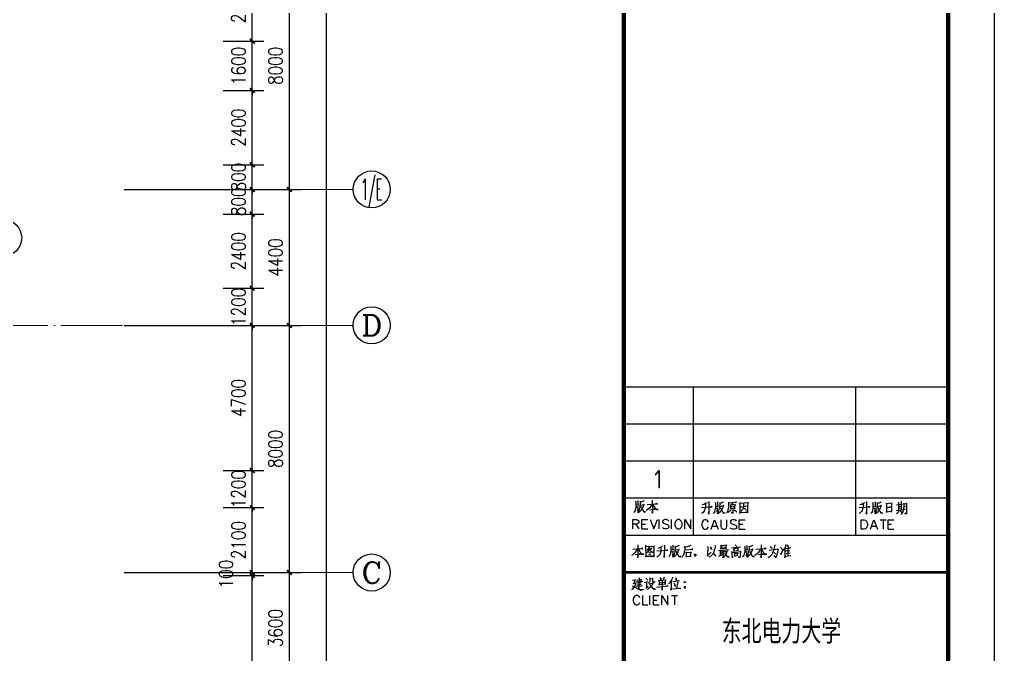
# Model space of a CAD drawing. Extents: x 1417642 to 3570900, y 124798 to 1191112.
# Drawn here: x 1586778 to 1618342, y 401742 to 422296 of the extents above; entities that cross this region are included whole.
import ezdxf
from ezdxf.enums import TextEntityAlignment as Align

# ---------------------------------------------------------------- set-up
doc = ezdxf.new("R2010")
doc.units = 0
doc.header["$LTSCALE"] = 1000
doc.header["$MEASUREMENT"] = 0
doc.linetypes.add('DOTE', pattern=[2.42, 2, -0.2, 0.02, -0.2])
doc.layers.get('0').update_dxf_attribs({"linetype": 'CONTINUOUS'})
doc.layers.get('Defpoints').update_dxf_attribs({"linetype": 'CONTINUOUS'})
for name, color, linetype in [('AXIS', 3, 'CONTINUOUS'), ('AXIS_TEXT', 7, 'CONTINUOUS'), ('DOTE', 1, 'DOTE'), ('PUB_DIM', 3, 'CONTINUOUS'), ('PUB_TITLE', 4, 'CONTINUOUS'), ('TEXT', 7, 'CONTINUOUS'), ('图戳', 211, 'CONTINUOUS')]:
    doc.layers.add(name, color=color, linetype=linetype)
doc.styles.add('_TCH_AXIS', font='COMPLEX', dxfattribs={"bigfont": 'GBCBIG'})
doc.styles.add('DIM_FONT', font='SIMPLEX.shx', dxfattribs={"width": 0.8})
doc.styles.add('HZSJ', font='')
doc.styles.get("Standard").update_dxf_attribs({"font": 'GBENOR', "bigfont": 'GBCBIG'})
doc.styles.get('HZSJ').set_extended_font_data('FangSong_GB2312')
doc.dimstyles.new('DIMN150', dxfattribs={"dimscale": 1.5, "dimtxt": 300, "dimasz": 100, "dimexe": 250, "dimexo": 300, "dimgap": 150, "dimtad": 1, "dimdec": 0, "dimzin": 0, "dimdsep": 46, "dimtxsty": 'DIM_FONT', "dimblk": 'ARCHTICK', "dimcen": 0.09, "dimdle": 1.5, "dimclrt": 7, "dimazin": 2, "dimtfac": 1, "dimtdec": 0, "dimtix": 1, "dimtmove": 2, "dimatfit": 3, "dimldrblk": 'ARCHTICK', "dimfxl": 1, "dimtolj": 1, "dimtzin": 0, "dimarcsym": 0})

# ---------------------------------------------------------------- blocks, each defined once
blk = doc.blocks.new('_ArchTick')
at = {"color": 0, "linetype": 'ByBlock', "const_width": 0.4}
blk.add_lwpolyline([(-0.5, -0.5), (0.5, 0.5)], dxfattribs=at)
blk = doc.blocks.new('*D1775')
at = {"layer": 'Defpoints', "color": 0}
for p in [(1592924, 404295), (1594315, 404295), (1592924, 392895)]:
    blk.add_point(p, dxfattribs=at)
at = {"layer": 'PUB_DIM', "color": 0, "lineweight": -2}
for p, q in [((1593374, 404295), (1594690, 404295)), ((1594315, 392893), (1594315, 404298)), ((1593374, 392895), (1594690, 392895))]:
    blk.add_line(p, q, dxfattribs=at)
at = {"layer": 'PUB_DIM', "color": 0, "lineweight": -2, "xscale": 150, "yscale": 150, "zscale": 150}
for p, rotation in [((1594315, 404295), 90), ((1594315, 392895), 270)]:
    blk.add_blockref('_ArchTick', p, dxfattribs=dict(at, rotation=rotation))
at = {"layer": 'PUB_DIM', "color": 7, "insert": (1593865, 398595), "char_height": 450, "attachment_point": 5, "rotation": 90, "style": 'DIM_FONT'}
blk.add_mtext('\\A1;11400', dxfattribs=at)
blk = doc.blocks.new('*D1776')
at = {"layer": 'Defpoints', "color": 0}
for p in [(1592924, 404395), (1594315, 404395), (1592924, 404295)]:
    blk.add_point(p, dxfattribs=at)
at = {"layer": 'PUB_DIM', "color": 0, "lineweight": -2}
for p, q in [((1593374, 404395), (1594690, 404395)), ((1594315, 404395), (1594315, 404545)), ((1594315, 404295), (1594315, 404395)), ((1593374, 404295), (1594690, 404295)), ((1594315, 404295), (1594315, 404145))]:
    blk.add_line(p, q, dxfattribs=at)
at = {"layer": 'PUB_DIM', "color": 0, "lineweight": -2, "xscale": 150, "yscale": 150, "zscale": 150}
for p, rotation in [((1594315, 404395), 270), ((1594315, 404295), 90)]:
    blk.add_blockref('_ArchTick', p, dxfattribs=dict(at, rotation=rotation))
at = {"layer": 'PUB_DIM', "color": 7, "insert": (1593464, 404345), "char_height": 450, "attachment_point": 5, "rotation": 90, "style": 'DIM_FONT'}
blk.add_mtext('\\A1;100', dxfattribs=at)
blk = doc.blocks.new('*D1777')
at = {"layer": 'Defpoints', "color": 0}
for p in [(1592924, 406495), (1594315, 406495), (1592924, 404395)]:
    blk.add_point(p, dxfattribs=at)
at = {"layer": 'PUB_DIM', "color": 0, "lineweight": -2}
for p, q in [((1593374, 406495), (1594690, 406495)), ((1594315, 404393), (1594315, 406498)), ((1593374, 404395), (1594690, 404395))]:
    blk.add_line(p, q, dxfattribs=at)
at = {"layer": 'PUB_DIM', "color": 0, "lineweight": -2, "xscale": 150, "yscale": 150, "zscale": 150}
for p, rotation in [((1594315, 406495), 90), ((1594315, 404395), 270)]:
    blk.add_blockref('_ArchTick', p, dxfattribs=dict(at, rotation=rotation))
at = {"layer": 'PUB_DIM', "color": 7, "insert": (1593865, 405445), "char_height": 450, "attachment_point": 5, "rotation": 90, "style": 'DIM_FONT'}
blk.add_mtext('\\A1;2100', dxfattribs=at)
blk = doc.blocks.new('*D1778')
at = {"layer": 'Defpoints', "color": 0}
for p in [(1592924, 407695), (1594315, 407695), (1592924, 406495)]:
    blk.add_point(p, dxfattribs=at)
at = {"layer": 'PUB_DIM', "color": 0, "lineweight": -2}
for p, q in [((1594315, 407695), (1594315, 407845)), ((1593374, 407695), (1594690, 407695)), ((1594315, 406495), (1594315, 407695)), ((1593374, 406495), (1594690, 406495)), ((1594315, 406495), (1594315, 406345))]:
    blk.add_line(p, q, dxfattribs=at)
at = {"layer": 'PUB_DIM', "color": 0, "lineweight": -2, "xscale": 150, "yscale": 150, "zscale": 150}
for p, rotation in [((1594315, 407695), 270), ((1594315, 406495), 90)]:
    blk.add_blockref('_ArchTick', p, dxfattribs=dict(at, rotation=rotation))
at = {"layer": 'PUB_DIM', "color": 7, "insert": (1593865, 407095), "char_height": 450, "attachment_point": 5, "rotation": 90, "style": 'DIM_FONT'}
blk.add_mtext('\\A1;1200', dxfattribs=at)
blk = doc.blocks.new('*D1779')
at = {"layer": 'Defpoints', "color": 0}
for p in [(1592924, 412395), (1594315, 412395), (1592924, 407695)]:
    blk.add_point(p, dxfattribs=at)
at = {"layer": 'PUB_DIM', "color": 0, "lineweight": -2}
for p, q in [((1593374, 412395), (1594690, 412395)), ((1594315, 407693), (1594315, 412398)), ((1593374, 407695), (1594690, 407695))]:
    blk.add_line(p, q, dxfattribs=at)
at = {"layer": 'PUB_DIM', "color": 0, "lineweight": -2, "xscale": 150, "yscale": 150, "zscale": 150}
for p, rotation in [((1594315, 412395), 90), ((1594315, 407695), 270)]:
    blk.add_blockref('_ArchTick', p, dxfattribs=dict(at, rotation=rotation))
at = {"layer": 'PUB_DIM', "color": 7, "insert": (1593865, 410045), "char_height": 450, "attachment_point": 5, "rotation": 90, "style": 'DIM_FONT'}
blk.add_mtext('\\A1;4700', dxfattribs=at)
blk = doc.blocks.new('*D1780')
at = {"layer": 'Defpoints', "color": 0}
for p in [(1592924, 413595), (1594315, 413595), (1592924, 412395)]:
    blk.add_point(p, dxfattribs=at)
at = {"layer": 'PUB_DIM', "color": 0, "lineweight": -2}
for p, q in [((1593374, 413595), (1594690, 413595)), ((1594315, 413595), (1594315, 413745)), ((1594315, 412395), (1594315, 413595)), ((1593374, 412395), (1594690, 412395)), ((1594315, 412395), (1594315, 412245))]:
    blk.add_line(p, q, dxfattribs=at)
at = {"layer": 'PUB_DIM', "color": 0, "lineweight": -2, "xscale": 150, "yscale": 150, "zscale": 150}
for p, rotation in [((1594315, 413595), 270), ((1594315, 412395), 90)]:
    blk.add_blockref('_ArchTick', p, dxfattribs=dict(at, rotation=rotation))
at = {"layer": 'PUB_DIM', "color": 7, "insert": (1593865, 412995), "char_height": 450, "attachment_point": 5, "rotation": 90, "style": 'DIM_FONT'}
blk.add_mtext('\\A1;1200', dxfattribs=at)
blk = doc.blocks.new('*D1781')
at = {"layer": 'Defpoints', "color": 0}
for p in [(1592924, 415995), (1594315, 415995), (1592924, 413595)]:
    blk.add_point(p, dxfattribs=at)
at = {"layer": 'PUB_DIM', "color": 0, "lineweight": -2}
for p, q in [((1593374, 415995), (1594690, 415995)), ((1594315, 413593), (1594315, 415998)), ((1593374, 413595), (1594690, 413595))]:
    blk.add_line(p, q, dxfattribs=at)
at = {"layer": 'PUB_DIM', "color": 0, "lineweight": -2, "xscale": 150, "yscale": 150, "zscale": 150}
for p, rotation in [((1594315, 415995), 90), ((1594315, 413595), 270)]:
    blk.add_blockref('_ArchTick', p, dxfattribs=dict(at, rotation=rotation))
at = {"layer": 'PUB_DIM', "color": 7, "insert": (1593865, 414795), "char_height": 450, "attachment_point": 5, "rotation": 90, "style": 'DIM_FONT'}
blk.add_mtext('\\A1;2400', dxfattribs=at)
blk = doc.blocks.new('*D1782')
at = {"layer": 'Defpoints', "color": 0}
for p in [(1592924, 416795), (1594315, 416795), (1592924, 415995)]:
    blk.add_point(p, dxfattribs=at)
at = {"layer": 'PUB_DIM', "color": 0, "lineweight": -2}
for p, q in [((1593374, 416795), (1594690, 416795)), ((1594315, 416795), (1594315, 416945)), ((1594315, 415995), (1594315, 416795)), ((1593374, 415995), (1594690, 415995)), ((1594315, 415995), (1594315, 415845))]:
    blk.add_line(p, q, dxfattribs=at)
at = {"layer": 'PUB_DIM', "color": 0, "lineweight": -2, "xscale": 150, "yscale": 150, "zscale": 150}
for p, rotation in [((1594315, 416795), 270), ((1594315, 415995), 90)]:
    blk.add_blockref('_ArchTick', p, dxfattribs=dict(at, rotation=rotation))
at = {"layer": 'PUB_DIM', "color": 7, "insert": (1593865, 416395), "char_height": 450, "attachment_point": 5, "rotation": 90, "style": 'DIM_FONT'}
blk.add_mtext('\\A1;800', dxfattribs=at)
blk = doc.blocks.new('*D1783')
at = {"layer": 'Defpoints', "color": 0}
for p in [(1592924, 417595), (1594315, 417595), (1592924, 416795)]:
    blk.add_point(p, dxfattribs=at)
at = {"layer": 'PUB_DIM', "color": 0, "lineweight": -2}
for p, q in [((1594315, 417595), (1594315, 417745)), ((1593374, 417595), (1594690, 417595)), ((1594315, 416795), (1594315, 417595)), ((1593374, 416795), (1594690, 416795)), ((1594315, 416795), (1594315, 416645))]:
    blk.add_line(p, q, dxfattribs=at)
at = {"layer": 'PUB_DIM', "color": 0, "lineweight": -2, "xscale": 150, "yscale": 150, "zscale": 150}
for p, rotation in [((1594315, 417595), 270), ((1594315, 416795), 90)]:
    blk.add_blockref('_ArchTick', p, dxfattribs=dict(at, rotation=rotation))
at = {"layer": 'PUB_DIM', "color": 7, "insert": (1593865, 417195), "char_height": 450, "attachment_point": 5, "rotation": 90, "style": 'DIM_FONT'}
blk.add_mtext('\\A1;800', dxfattribs=at)
blk = doc.blocks.new('*D1784')
at = {"layer": 'Defpoints', "color": 0}
for p in [(1592924, 419995), (1594315, 419995), (1592924, 417595)]:
    blk.add_point(p, dxfattribs=at)
at = {"layer": 'PUB_DIM', "color": 0, "lineweight": -2}
for p, q in [((1593374, 419995), (1594690, 419995)), ((1594315, 417593), (1594315, 419998)), ((1593374, 417595), (1594690, 417595))]:
    blk.add_line(p, q, dxfattribs=at)
at = {"layer": 'PUB_DIM', "color": 0, "lineweight": -2, "xscale": 150, "yscale": 150, "zscale": 150}
for p, rotation in [((1594315, 419995), 90), ((1594315, 417595), 270)]:
    blk.add_blockref('_ArchTick', p, dxfattribs=dict(at, rotation=rotation))
at = {"layer": 'PUB_DIM', "color": 7, "insert": (1593865, 418795), "char_height": 450, "attachment_point": 5, "rotation": 90, "style": 'DIM_FONT'}
blk.add_mtext('\\A1;2400', dxfattribs=at)
blk = doc.blocks.new('*D1785')
at = {"layer": 'Defpoints', "color": 0}
for p in [(1592924, 421595), (1594315, 421595), (1592924, 419995)]:
    blk.add_point(p, dxfattribs=at)
at = {"layer": 'PUB_DIM', "color": 0, "lineweight": -2}
for p, q in [((1594315, 421595), (1594315, 421745)), ((1593374, 421595), (1594690, 421595)), ((1594315, 419995), (1594315, 421595)), ((1593374, 419995), (1594690, 419995)), ((1594315, 419995), (1594315, 419845))]:
    blk.add_line(p, q, dxfattribs=at)
at = {"layer": 'PUB_DIM', "color": 0, "lineweight": -2, "xscale": 150, "yscale": 150, "zscale": 150}
for p, rotation in [((1594315, 421595), 270), ((1594315, 419995), 90)]:
    blk.add_blockref('_ArchTick', p, dxfattribs=dict(at, rotation=rotation))
at = {"layer": 'PUB_DIM', "color": 7, "insert": (1593865, 420795), "char_height": 450, "attachment_point": 5, "rotation": 90, "style": 'DIM_FONT'}
blk.add_mtext('\\A1;1600', dxfattribs=at)
blk = doc.blocks.new('*D1786')
at = {"layer": 'Defpoints', "color": 0}
for p in [(1592924, 423995), (1594315, 423995), (1592924, 421595)]:
    blk.add_point(p, dxfattribs=at)
at = {"layer": 'PUB_DIM', "color": 0, "lineweight": -2}
for p, q in [((1593374, 423995), (1594690, 423995)), ((1594315, 421593), (1594315, 423998)), ((1593374, 421595), (1594690, 421595))]:
    blk.add_line(p, q, dxfattribs=at)
at = {"layer": 'PUB_DIM', "color": 0, "lineweight": -2, "xscale": 150, "yscale": 150, "zscale": 150}
for p, rotation in [((1594315, 423995), 90), ((1594315, 421595), 270)]:
    blk.add_blockref('_ArchTick', p, dxfattribs=dict(at, rotation=rotation))
at = {"layer": 'PUB_DIM', "color": 7, "insert": (1593865, 422795), "char_height": 450, "attachment_point": 5, "rotation": 90, "style": 'DIM_FONT'}
blk.add_mtext('\\A1;2400', dxfattribs=at)
blk = doc.blocks.new('*D1814')
at = {"layer": 'Defpoints', "color": 0}
for p in [(1594007, 491395), (1596715, 491395), (1594007, 392795)]:
    blk.add_point(p, dxfattribs=at)
at = {"layer": 'PUB_DIM', "color": 0, "lineweight": -2}
for p, q in [((1594457, 491395), (1597090, 491395)), ((1596715, 392793), (1596715, 491398)), ((1594457, 392795), (1597090, 392795))]:
    blk.add_line(p, q, dxfattribs=at)
at = {"layer": 'PUB_DIM', "color": 0, "lineweight": -2, "xscale": 150, "yscale": 150, "zscale": 150}
for p, rotation in [((1596715, 491395), 90), ((1596715, 392795), 270)]:
    blk.add_blockref('_ArchTick', p, dxfattribs=dict(at, rotation=rotation))
at = {"layer": 'PUB_DIM', "color": 7, "insert": (1596265, 442095), "char_height": 450, "attachment_point": 5, "rotation": 90, "style": 'DIM_FONT'}
blk.add_mtext('\\A1;98600', dxfattribs=at)
blk = doc.blocks.new('*D1824')
at = {"layer": 'AXIS', "color": 0, "lineweight": -2}
for p, q in [((1590165, 424795), (1595889, 424795)), ((1595514, 416793), (1595514, 424798)), ((1590165, 416795), (1595889, 416795))]:
    blk.add_line(p, q, dxfattribs=at)
at = {"layer": 'Defpoints', "color": 0}
for p in [(1589715, 424795), (1595514, 424795), (1589715, 416795)]:
    blk.add_point(p, dxfattribs=at)
at = {"layer": 'AXIS', "color": 0, "lineweight": -2, "xscale": 150, "yscale": 150, "zscale": 150}
for p, rotation in [((1595514, 424795), 90), ((1595514, 416795), 270)]:
    blk.add_blockref('_ArchTick', p, dxfattribs=dict(at, rotation=rotation))
at = {"layer": 'AXIS', "color": 7, "insert": (1595064, 420795), "char_height": 450, "attachment_point": 5, "rotation": 90, "style": 'DIM_FONT'}
blk.add_mtext('\\A1;8000', dxfattribs=at)
blk = doc.blocks.new('*D1825')
at = {"layer": 'AXIS', "color": 0, "lineweight": -2}
for p, q in [((1590165, 416795), (1595889, 416795)), ((1595514, 412393), (1595514, 416798)), ((1590165, 412395), (1595889, 412395))]:
    blk.add_line(p, q, dxfattribs=at)
at = {"layer": 'Defpoints', "color": 0}
for p in [(1589715, 416795), (1595514, 416795), (1589715, 412395)]:
    blk.add_point(p, dxfattribs=at)
at = {"layer": 'AXIS', "color": 0, "lineweight": -2, "xscale": 150, "yscale": 150, "zscale": 150}
for p, rotation in [((1595514, 416795), 90), ((1595514, 412395), 270)]:
    blk.add_blockref('_ArchTick', p, dxfattribs=dict(at, rotation=rotation))
at = {"layer": 'AXIS', "color": 7, "insert": (1595064, 414595), "char_height": 450, "attachment_point": 5, "rotation": 90, "style": 'DIM_FONT'}
blk.add_mtext('\\A1;4400', dxfattribs=at)
blk = doc.blocks.new('*D1826')
at = {"layer": 'AXIS', "color": 0, "lineweight": -2}
for p, q in [((1590165, 412395), (1595889, 412395)), ((1595514, 404393), (1595514, 412398)), ((1590165, 404395), (1595889, 404395))]:
    blk.add_line(p, q, dxfattribs=at)
at = {"layer": 'Defpoints', "color": 0}
for p in [(1589715, 412395), (1595514, 412395), (1589715, 404395)]:
    blk.add_point(p, dxfattribs=at)
at = {"layer": 'AXIS', "color": 0, "lineweight": -2, "xscale": 150, "yscale": 150, "zscale": 150}
for p, rotation in [((1595514, 412395), 90), ((1595514, 404395), 270)]:
    blk.add_blockref('_ArchTick', p, dxfattribs=dict(at, rotation=rotation))
at = {"layer": 'AXIS', "color": 7, "insert": (1595064, 408395), "char_height": 450, "attachment_point": 5, "rotation": 90, "style": 'DIM_FONT'}
blk.add_mtext('\\A1;8000', dxfattribs=at)
blk = doc.blocks.new('*D1827')
at = {"layer": 'AXIS', "color": 0, "lineweight": -2}
for p, q in [((1590165, 404395), (1595889, 404395)), ((1595514, 400793), (1595514, 404398)), ((1590165, 400795), (1595889, 400795))]:
    blk.add_line(p, q, dxfattribs=at)
at = {"layer": 'Defpoints', "color": 0}
for p in [(1589715, 404395), (1595514, 404395), (1589715, 400795)]:
    blk.add_point(p, dxfattribs=at)
at = {"layer": 'AXIS', "color": 0, "lineweight": -2, "xscale": 150, "yscale": 150, "zscale": 150}
for p, rotation in [((1595514, 404395), 90), ((1595514, 400795), 270)]:
    blk.add_blockref('_ArchTick', p, dxfattribs=dict(at, rotation=rotation))
at = {"layer": 'AXIS', "color": 7, "insert": (1595064, 402595), "char_height": 450, "attachment_point": 5, "rotation": 90, "style": 'DIM_FONT'}
blk.add_mtext('\\A1;3600', dxfattribs=at)

msp = doc.modelspace()

# ---------------------------------------------------------------- linework, layer by layer
at = {"layer": 'AXIS', "lineweight": 0}
for p, q in [((1592456.1, 416795.5), (1597580.8, 416795.5)), ((1592456.1, 412395.5), (1597580.8, 412395.5)), ((1592456.1, 404395.5), (1597580.8, 404395.5))]:
    msp.add_line(p, q, dxfattribs=at)
at = {"layer": 'AXIS'}
for centre in [(1598180.8, 416795.5), (1586248.7, 415225.3), (1598180.8, 412395.5), (1598180.8, 404395.5)]:
    msp.add_circle(centre, 600, dxfattribs=at)
at = {"layer": 'DOTE', "lineweight": 0}
msp.add_lwpolyline([(1597373.8, 412395.5), (1431783.9, 412395.5)], dxfattribs=at)
at = {"layer": 'PUB_TITLE'}
msp.add_lwpolyline([(1417642.3, 380098.4), (1618342.3, 380098.4), (1618342.3, 506248.4), (1417642.3, 506248.4)], close=True, dxfattribs=at)
at = {"layer": 'PUB_TITLE', "const_width": 150}
msp.add_lwpolyline([(1421392.3, 381598.4), (1616842.3, 381598.4), (1616842.3, 504748.4), (1421392.3, 504748.4)], close=True, dxfattribs=at)
at = {"layer": '图戳'}
for p, q in [((1616842.3, 381598.4), (1616842.3, 504748.4)), ((1616842.3, 410398.4), (1606342.3, 410398.4)), ((1608592.3, 410398.4), (1608592.3, 405598.4)), ((1613842.3, 410398.4), (1613842.3, 405598.4)), ((1616842.3, 409198.4), (1606342.3, 409198.4)), ((1616842.3, 407998.4), (1606342.3, 407998.4)), ((1616842.3, 406798.4), (1606342.3, 406798.4)), ((1616842.3, 405598.4), (1606342.3, 405598.4))]:
    msp.add_line(p, q, dxfattribs=at)
for points, const_width in [([(1606342.3, 504748.4), (1606342.3, 381598.4)], 150), ([(1606342.3, 404398.4), (1616842.3, 404398.4)], 90)]:
    msp.add_lwpolyline(points, dxfattribs=dict(at, const_width=const_width))
for points in [[(1606724.8, 406711.3), (1606735.1, 406684), (1606735.1, 406605.5), (1606735.1, 406544), (1606728.3, 406489.4), (1606718, 406451.8), (1606704.4, 406404), (1606683.9, 406369.9), (1606663.4, 406342.6)], [(1606738.5, 406574.7), (1606834.1, 406588.4)], [(1606868.2, 406704.5), (1606875.1, 406670.3), (1606875.1, 406626), (1606868.2, 406571.3), (1606861.4, 406516.7), (1606851.2, 406472.3), (1606840.9, 406427.9), (1606827.3, 406390.4), (1606810.2, 406356.2), (1606789.7, 406332.3)], [(1606793.1, 406731.8), (1606800, 406711.3), (1606800, 406585)], [(1606895.6, 406578.2), (1607004.8, 406602.1), (1606998, 406612.3), (1606980.9, 406567.9), (1606960.4, 406513.3), (1606939.9, 406472.3), (1606916, 406431.3), (1606885.3, 406390.4), (1606851.2, 406359.6), (1606823.9, 406335.7)], [(1606994.6, 406725), (1606987.7, 406714.7), (1606922.9, 406680.6), (1606881.9, 406663.5)], [(1607250.7, 406605.5), (1607213.1, 406544), (1607179, 406492.8), (1607144.8, 406458.7), (1607100.4, 406421.1), (1607062.9, 406393.8)], [(1607097, 406595.2), (1607428.2, 406622.5), (1607414.5, 406629.4), (1607370.2, 406619.1)], [(1607264.3, 406738.6), (1607267.7, 406465.5), (1607267.7, 406318.7), (1607260.9, 406335.7), (1607267.7, 406380.1)], [(1607281.4, 406602.1), (1607380.4, 406431.3), (1607452.1, 406434.8), (1607383.8, 406438.2), (1607363.3, 406458.7)], [(1608985.2, 406608.9), (1608981.7, 406526.9), (1608974.9, 406482.6), (1608964.7, 406445), (1608951, 406407.4), (1608930.5, 406369.9), (1608906.6, 406342.6), (1608882.7, 406322.1), (1608852, 406301.6)], [(1609039.8, 406649.9), (1608985.2, 406626), (1608933.9, 406602.1), (1608882.7, 406581.6)], [(1609084.2, 406697.7), (1609097.8, 406680.6), (1609094.4, 406687.4), (1609091, 406287.9), (1609087.6, 406311.8), (1609091, 406356.2)], [(1609295.9, 406670.3), (1609306.1, 406643), (1609306.1, 406564.5), (1609306.1, 406503), (1609299.3, 406451.8), (1609289, 406410.9), (1609275.4, 406363.1), (1609254.9, 406332.3), (1609234.4, 406305)], [(1609439.3, 406663.5), (1609446.1, 406632.8), (1609446.1, 406588.4), (1609439.3, 406530.4), (1609432.4, 406479.1), (1609422.2, 406431.3), (1609412, 406387), (1609398.3, 406352.8), (1609381.2, 406318.7), (1609360.7, 406294.8)], [(1609364.1, 406690.8), (1609371, 406670.3), (1609371, 406544)], [(1609466.6, 406537.2), (1609575.8, 406561.1), (1609569, 406571.3), (1609551.9, 406526.9), (1609531.5, 406475.7), (1609511, 406434.8), (1609487.1, 406390.4), (1609456.3, 406352.8), (1609422.2, 406322.1), (1609394.9, 406298.2)], [(1609565.6, 406684), (1609558.8, 406673.8), (1609493.9, 406639.6), (1609452.9, 406626)], [(1609729.5, 406677.2), (1609732.9, 406649.9), (1609729.5, 406567.9), (1609726.1, 406506.5), (1609719.2, 406462.1), (1609705.6, 406407.4), (1609688.5, 406359.6), (1609674.9, 406335.7), (1609661.2, 406311.8)], [(1609736.3, 406649.9), (1609989, 406673.8), (1609975.3, 406673.8), (1609951.4, 406666.9)], [(1609787.5, 406598.6), (1609790.9, 406574.7), (1609797.8, 406455.2), (1609794.4, 406468.9), (1609948, 406482.6), (1609937.8, 406486), (1609948, 406605.5), (1609958.2, 406595.2), (1609794.4, 406574.7)], [(1609852.4, 406649.9), (1609859.2, 406636.2), (1609835.3, 406581.6)], [(1610084.6, 406677.2), (1610094.8, 406636.2), (1610101.7, 406332.3), (1610105.1, 406305), (1610098.2, 406335.7), (1610316.8, 406352.8), (1610299.7, 406356.2), (1610279.2, 406352.8)], [(1610094.8, 406636.2), (1610371.4, 406663.5), (1610357.7, 406673.8), (1610354.3, 406660.1), (1610350.9, 406506.5), (1610350.9, 406427.9), (1610347.5, 406369.9), (1610344.1, 406325.5), (1610320.2, 406349.4)], [(1610214.3, 406626), (1610224.6, 406612.3), (1610221.2, 406605.5), (1610217.7, 406561.1), (1610214.3, 406530.4), (1610210.9, 406496.2), (1610200.7, 406472.3), (1610190.4, 406445), (1610176.8, 406424.5), (1610156.3, 406400.6), (1610139.2, 406383.5), (1610125.6, 406369.9)], [(1614089.6, 406608.9), (1614086.2, 406526.9), (1614079.4, 406482.6), (1614069.2, 406445), (1614055.5, 406407.4), (1614035, 406369.9), (1614007.7, 406342.6), (1613983.8, 406322.1), (1613956.5, 406301.6)], [(1614140.9, 406649.9), (1614089.6, 406626), (1614038.4, 406602.1), (1613983.8, 406581.6)], [(1614188.7, 406697.7), (1614202.3, 406680.6), (1614198.9, 406687.4), (1614195.5, 406287.9), (1614192.1, 406311.8), (1614195.5, 406356.2)], [(1614396.9, 406670.3), (1614407.2, 406643), (1614407.2, 406564.5), (1614407.2, 406503), (1614400.3, 406451.8), (1614390.1, 406410.9), (1614379.9, 406363.1), (1614359.4, 406332.3), (1614338.9, 406305)], [(1614540.3, 406663.5), (1614547.2, 406632.8), (1614547.2, 406588.4), (1614540.3, 406530.4), (1614533.5, 406479.1), (1614523.3, 406431.3), (1614516.4, 406387), (1614502.8, 406352.8), (1614485.7, 406318.7), (1614465.2, 406294.8)], [(1614468.6, 406690.8), (1614475.5, 406670.3), (1614475.5, 406544)], [(1614571.1, 406537.2), (1614676.9, 406561.1), (1614670.1, 406571.3), (1614656.4, 406526.9), (1614635.9, 406475.7), (1614615.4, 406434.8), (1614591.5, 406390.4), (1614557.4, 406352.8), (1614523.3, 406322.1), (1614499.4, 406298.2)], [(1614666.7, 406684), (1614659.8, 406673.8), (1614598.4, 406639.6), (1614554, 406626)], [(1614837.4, 406649.9), (1614844.2, 406619.1), (1614847.6, 406544), (1614851, 406468.9), (1614851, 406458.7), (1614851, 406404), (1614851, 406335.7), (1614851, 406356.2), (1614980.8, 406376.7), (1615008.1, 406356.2), (1615014.9, 406383.5), (1615014.9, 406424.5), (1615018.3, 406499.6), (1615021.8, 406581.6), (1615021.8, 406646.4), (1615025.2, 406636.2), (1614847.6, 406615.7)], [(1615172, 406591.8), (1615366.6, 406612.3)], [(1615223.2, 406680.6), (1615230, 406660.1), (1615230, 406410.9)], [(1615318.8, 406701.1), (1615325.6, 406680.6), (1615315.4, 406421.1)], [(1615393.9, 406653.3), (1615404.2, 406619.1), (1615404.2, 406544), (1615400.8, 406465.5), (1615393.9, 406414.3), (1615376.9, 406359.6), (1615356.4, 406328.9), (1615322.2, 406277.7)], [(1615404.2, 406615.7), (1615503.2, 406632.8), (1615492.9, 406639.6), (1615492.9, 406537.2), (1615492.9, 406530.4), (1615496.4, 406380.1), (1615492.9, 406325.5), (1615489.5, 406291.4), (1615486.1, 406281.1), (1615438.3, 406325.5), (1615482.7, 406294.8)], [(1606735.1, 406513.3), (1606803.4, 406520.1), (1606796.5, 406530.4), (1606796.5, 406380.1), (1606793.1, 406400.6), (1606793.1, 406427.9)], [(1606892.1, 406533.8), (1606987.7, 406363.1), (1607049.2, 406359.6), (1606991.2, 406366.5), (1606974.1, 406387)], [(1607175.5, 406424.5), (1607342.8, 406441.6), (1607329.2, 406448.4), (1607298.5, 406438.2)], [(1608852, 406499.6), (1609200.3, 406526.9), (1609186.6, 406530.4), (1609145.6, 406520.1)], [(1609306.1, 406475.7), (1609374.4, 406482.6), (1609367.6, 406492.8), (1609367.6, 406342.6), (1609364.1, 406359.6), (1609364.1, 406387)], [(1609309.5, 406533.8), (1609405.1, 406547.4)], [(1609463.2, 406496.2), (1609558.8, 406325.5), (1609620.2, 406322.1), (1609562.2, 406328.9), (1609545.1, 406349.4)], [(1609804.6, 406431.3), (1609808, 406414.3), (1609790.9, 406400.6), (1609763.6, 406369.9), (1609736.3, 406352.8), (1609719.2, 406335.7)], [(1609797.8, 406520.1), (1609910.4, 406537.2), (1609893.4, 406533.8), (1609883.1, 406530.4)], [(1609862.6, 406468.9), (1609866.1, 406455.2), (1609869.5, 406346), (1609866.1, 406325.5), (1609866.1, 406311.8), (1609862.6, 406305), (1609818.3, 406346), (1609862.6, 406308.4), (1609866.1, 406325.5)], [(1609913.9, 406424.5), (1609961.7, 406397.2), (1609978.7, 406383.5), (1609992.4, 406363.1), (1609995.8, 406356.2)], [(1610132.4, 406526.9), (1610139.2, 406516.7), (1610146, 406520.1), (1610306.5, 406547.4), (1610296.3, 406547.4), (1610275.8, 406540.6)], [(1610210.9, 406496.2), (1610269, 406451.8), (1610289.4, 406434.8), (1610299.7, 406417.7)], [(1613956.5, 406499.6), (1614304.7, 406526.9), (1614287.7, 406530.4), (1614250.1, 406520.1)], [(1614407.2, 406475.7), (1614478.9, 406482.6), (1614472, 406492.8), (1614472, 406342.6), (1614468.6, 406359.6), (1614468.6, 406387)], [(1614410.6, 406533.8), (1614509.6, 406547.4)], [(1614567.6, 406496.2), (1614659.8, 406325.5), (1614724.7, 406322.1), (1614663.3, 406328.9), (1614649.6, 406349.4)], [(1614851, 406496.2), (1614980.8, 406513.3), (1614967.1, 406516.7), (1614936.4, 406503)], [(1615161.7, 406400.6), (1615366.6, 406427.9), (1615356.4, 406431.3), (1615342.7, 406421.1)], [(1615236.9, 406380.1), (1615233.5, 406363.1), (1615206.1, 406332.3), (1615185.6, 406308.4), (1615161.7, 406291.4)], [(1615233.5, 406533.8), (1615294.9, 406544)], [(1615236.9, 406479.1), (1615291.5, 406489.4)], [(1615291.5, 406390.4), (1615329.1, 406352.8), (1615329.1, 406335.7), (1615315.4, 406363.1)], [(1615400.8, 406445), (1615407.6, 406445), (1615462.2, 406455.2)], [(1615407.6, 406530.4), (1615462.2, 406540.6)], [(1606629.2, 405806.5), (1606629.2, 406107), (1606755.6, 406107), (1606800, 406093.3), (1606813.6, 406076.2), (1606827.3, 406048.9), (1606827.3, 406021.6), (1606813.6, 405990.9), (1606800, 405977.2), (1606755.6, 405963.6), (1606629.2, 405963.6)], [(1606728.3, 405963.6), (1606827.3, 405806.5)], [(1606926.3, 405806.5), (1606926.3, 406107), (1607114.1, 406107)], [(1606926.3, 405963.6), (1607042.4, 405963.6)], [(1607199.4, 406107), (1607312.1, 405806.5), (1607428.2, 406107)], [(1607482.8, 405806.5), (1607482.8, 406107)], [(1607797, 406062.6), (1607769.6, 406093.3), (1607725.3, 406107), (1607670.6, 406107), (1607626.2, 406093.3), (1607598.9, 406062.6), (1607598.9, 406035.3), (1607612.6, 406008), (1607626.2, 405990.9), (1607653.5, 405977.2), (1607742.3, 405949.9), (1607769.6, 405936.3), (1607783.3, 405919.2), (1607797, 405891.9), (1607797, 405850.9), (1607769.6, 405820.2), (1607725.3, 405806.5), (1607670.6, 405806.5), (1607626.2, 405820.2), (1607598.9, 405850.9)], [(1607882.3, 405806.5), (1607882.3, 406107)], [(1608083.8, 406107), (1608053, 406093.3), (1608025.7, 406062.6), (1608012.1, 406035.3), (1607998.4, 405990.9), (1607998.4, 405919.2), (1608012.1, 405878.2), (1608025.7, 405850.9), (1608053, 405820.2), (1608083.8, 405806.5), (1608141.8, 405806.5), (1608169.1, 405820.2), (1608196.4, 405850.9), (1608210.1, 405878.2), (1608227.2, 405919.2), (1608227.2, 405990.9), (1608210.1, 406035.3), (1608196.4, 406062.6), (1608169.1, 406093.3), (1608141.8, 406107), (1608083.8, 406107), (1608083.8, 406107)], [(1608312.5, 405806.5), (1608312.5, 406107), (1608510.6, 405806.5), (1608510.6, 406107)], [(1609080.8, 406028.4), (1609067.1, 406055.8), (1609036.4, 406086.5), (1609009.1, 406100.1), (1608951, 406100.1), (1608923.7, 406086.5), (1608896.4, 406055.8), (1608879.3, 406028.4), (1608865.7, 405984.1), (1608865.7, 405912.4), (1608879.3, 405871.4), (1608896.4, 405840.7), (1608923.7, 405813.3), (1608951, 405799.7), (1609009.1, 405799.7), (1609036.4, 405813.3), (1609067.1, 405840.7), (1609080.8, 405871.4)], [(1609166.1, 405799.7), (1609278.8, 406100.1), (1609394.9, 405799.7)], [(1609480.2, 406100.1), (1609480.2, 405885), (1609493.9, 405840.7), (1609521.2, 405813.3), (1609565.6, 405799.7), (1609592.9, 405799.7), (1609637.3, 405813.3), (1609664.6, 405840.7), (1609678.3, 405885), (1609678.3, 406100.1)], [(1609992.4, 406055.8), (1609965.1, 406086.5), (1609920.7, 406100.1), (1609866.1, 406100.1), (1609821.7, 406086.5), (1609794.4, 406055.8), (1609794.4, 406028.4), (1609808, 405997.7), (1609821.7, 405984.1), (1609852.4, 405970.4), (1609937.8, 405943.1), (1609965.1, 405929.4), (1609978.7, 405912.4), (1609992.4, 405885), (1609992.4, 405840.7), (1609965.1, 405813.3), (1609920.7, 405799.7), (1609866.1, 405799.7), (1609821.7, 405813.3), (1609794.4, 405840.7)], [(1610077.8, 405799.7), (1610077.8, 406100.1), (1610265.5, 406100.1)], [(1610077.8, 405956.7), (1610193.8, 405956.7)], [(1614024.8, 405799.7), (1614024.8, 406100.1), (1614123.8, 406100.1), (1614168.2, 406086.5), (1614195.5, 406055.8), (1614212.6, 406028.4), (1614226.2, 405984.1), (1614226.2, 405912.4), (1614212.6, 405871.4), (1614195.5, 405840.7), (1614168.2, 405813.3), (1614123.8, 405799.7), (1614024.8, 405799.7), (1614024.8, 405799.7)], [(1614325.2, 405799.7), (1614437.9, 406100.1), (1614554, 405799.7)], [(1614639.4, 406100.1), (1614837.4, 406100.1)], [(1614738.4, 406100.1), (1614738.4, 405799.7)], [(1614895.4, 405799.7), (1614895.4, 406100.1), (1615083.2, 406100.1)], [(1614895.4, 405956.7), (1615011.5, 405956.7)], [(1606926.3, 405806.5), (1607114.1, 405806.5)], [(1609207.1, 405898.7), (1609350.5, 405898.7)], [(1610077.8, 405799.7), (1610265.5, 405799.7)], [(1614369.6, 405898.7), (1614509.6, 405898.7)], [(1614895.4, 405799.7), (1615083.2, 405799.7)], [(1606796.5, 405290.9), (1606800, 405017.8), (1606800, 404871), (1606793.1, 404891.5), (1606800, 404932.4)], [(1607646.7, 405290.9), (1607660.4, 405273.9), (1607657, 405280.7), (1607653.5, 404881.2), (1607650.1, 404905.1), (1607653.5, 404949.5)], [(1609473.4, 405290.9), (1609480.2, 405260.2), (1609487.1, 405147.5), (1609476.8, 405168), (1609664.6, 405185.1), (1609651, 405185.1), (1609664.6, 405290.9), (1609674.9, 405280.7), (1609483.7, 405260.2)], [(1609951.4, 405294.4), (1609978.7, 405263.6), (1609985.6, 405243.1)], [(1610784.5, 405290.9), (1610787.9, 405017.8), (1610787.9, 404871), (1610781.1, 404891.5), (1610787.9, 404932.4)], [(1611228.4, 405294.4), (1611228.4, 405273.9), (1611214.7, 405209), (1611204.5, 405171.4), (1611190.8, 405116.8), (1611173.8, 405065.6), (1611156.7, 405028), (1611136.2, 404993.9), (1611108.9, 404956.3), (1611081.6, 404925.6), (1611057.7, 404901.7), (1611026.9, 404877.8), (1611013.3, 404871)], [(1611590.3, 405297.8), (1611590.3, 405280.7), (1611563, 405209), (1611535.7, 405157.8), (1611505, 405103.2)], [(1611634.7, 405294.4), (1611662, 405239.7), (1611662, 405226.1), (1611665.4, 405209)], [(1606782.9, 405157.8), (1606745.3, 405096.3), (1606714.6, 405048.5), (1606677, 405011), (1606632.7, 404973.4), (1606595.1, 404946.1)], [(1606629.2, 405147.5), (1606960.4, 405178.3), (1606946.8, 405185.1), (1606902.4, 405174.9)], [(1606711.2, 404976.8), (1606875.1, 404993.9), (1606861.4, 405000.7), (1606834.1, 404990.5)], [(1606813.6, 405154.4), (1606912.6, 404983.6), (1606987.7, 404987.1), (1606916, 404990.5), (1606895.6, 405011)], [(1607042.4, 405277.3), (1607049.2, 405232.9), (1607056, 404891.5), (1607052.6, 404925.6), (1607288.2, 404925.6), (1607271.1, 404929), (1607240.4, 404925.6)], [(1607052.6, 405232.9), (1607332.6, 405253.4), (1607322.4, 405263.6), (1607315.5, 405232.9), (1607312.1, 404932.4), (1607308.7, 404901.7), (1607284.8, 404925.6)], [(1607144.8, 405181.7), (1607158.5, 405178.3), (1607254.1, 405188.5), (1607243.8, 405195.3), (1607199.4, 405133.9), (1607165.3, 405099.7), (1607134.6, 405072.4), (1607107.3, 405051.9), (1607073.1, 405034.9)], [(1607161.9, 405229.5), (1607161.9, 405212.4), (1607131.2, 405164.6), (1607097, 405123.6), (1607079.9, 405106.6)], [(1607138, 405144.1), (1607148.2, 405144.1), (1607254.1, 405055.3), (1607288.2, 405055.3), (1607254.1, 405062.2), (1607237, 405069)], [(1607141.4, 405004.1), (1607185.8, 404980.2), (1607206.3, 404963.2)], [(1607155.1, 405058.8), (1607192.6, 405038.3), (1607209.7, 405021.2)], [(1607544.3, 405198.8), (1607540.9, 405120.2), (1607537.5, 405072.4), (1607527.2, 405038.3), (1607513.6, 405000.7), (1607493.1, 404963.2), (1607465.8, 404932.4), (1607441.9, 404911.9), (1607411.1, 404894.9)], [(1607411.1, 405092.9), (1607762.8, 405120.2), (1607745.7, 405123.6), (1607704.8, 405113.4)], [(1607598.9, 405243.1), (1607544.3, 405215.8), (1607496.5, 405191.9), (1607441.9, 405174.9)], [(1607855, 405263.6), (1607865.2, 405236.3), (1607865.2, 405157.8), (1607865.2, 405096.3), (1607858.4, 405045.1), (1607848.2, 405004.1), (1607834.5, 404956.3), (1607814, 404922.2), (1607797, 404898.3)], [(1607865.2, 405065.6), (1607936.9, 405072.4), (1607930.1, 405082.7), (1607930.1, 404932.4), (1607926.7, 404952.9), (1607926.7, 404980.2)], [(1607868.7, 405127.1), (1607964.3, 405140.7)], [(1607998.4, 405256.8), (1608005.2, 405222.7), (1608005.2, 405181.7), (1607998.4, 405123.6), (1607991.6, 405069), (1607981.3, 405024.6), (1607971.1, 404980.2), (1607957.4, 404942.7), (1607940.4, 404911.9), (1607923.3, 404888)], [(1607926.7, 405284.1), (1607933.5, 405263.6), (1607933.5, 405137.3)], [(1608029.1, 405130.5), (1608135, 405154.4), (1608128.1, 405164.6), (1608111.1, 405120.2), (1608090.6, 405065.6), (1608073.5, 405028), (1608049.6, 404983.6), (1608015.5, 404942.7), (1607981.3, 404911.9), (1607954, 404891.5)], [(1608124.7, 405277.3), (1608117.9, 405267), (1608056.4, 405232.9), (1608012.1, 405215.8)], [(1608025.7, 405086.1), (1608117.9, 404915.4), (1608182.8, 404911.9), (1608121.3, 404918.8), (1608104.2, 404939.3)], [(1608507.1, 405284.1), (1608496.9, 405267), (1608459.3, 405246.6), (1608394.5, 405226.1), (1608315.9, 405205.6), (1608305.7, 405250), (1608315.9, 405202.2), (1608315.9, 405195.3), (1608312.5, 405144.1), (1608305.7, 405089.5), (1608298.9, 405051.9), (1608285.2, 405004.1), (1608275, 404966.6), (1608251.1, 404929), (1608244.2, 404922.2), (1608223.7, 404901.7), (1608206.7, 404881.2)], [(1608329.6, 405130.5), (1608572, 405151), (1608561.8, 405157.8), (1608548.1, 405151)], [(1608346.7, 405069), (1608360.3, 405034.9), (1608360.3, 404970), (1608363.7, 404891.5), (1608356.9, 404918.8), (1608520.8, 404925.6), (1608500.3, 404925.6), (1608517.4, 405065.6), (1608527.6, 405048.5), (1608510.6, 405048.5), (1608363.7, 405031.4)], [(1608677.9, 404970), (1608626.6, 404970), (1608626.6, 404993.9), (1608677.9, 404993.9), (1608677.9, 404942.7), (1608626.6, 404918.8)], [(1609053.4, 405239.7), (1609056.9, 405222.7), (1609050, 404935.8), (1609036.4, 404929), (1609166.1, 405058.8)], [(1609295.9, 405273.9), (1609295.9, 405246.6), (1609295.9, 405239.7), (1609285.6, 405188.5), (1609275.4, 405137.3), (1609272, 405130.5), (1609268.5, 405103.2), (1609254.9, 405065.6), (1609241.2, 405034.9), (1609231, 405011), (1609213.9, 404990.5), (1609196.8, 404970), (1609179.8, 404949.5), (1609159.3, 404929), (1609138.8, 404915.4), (1609114.9, 404905.1), (1609097.8, 404891.5)], [(1609135.4, 405229.5), (1609169.5, 405185.1), (1609176.4, 405161.2), (1609179.8, 405140.7), (1609162.7, 405191.9)], [(1609323.2, 404915.4), (1609309.5, 404949.5), (1609244.6, 405021.2)], [(1609405.1, 405106.6), (1609739.7, 405144.1)], [(1609418.8, 404925.6), (1609589.5, 405004.1)], [(1609459.8, 405113.4), (1609463.2, 404949.5)], [(1609463.2, 405062.2), (1609521.2, 405065.6)], [(1609466.6, 405014.4), (1609524.6, 405021.2)], [(1609514.4, 405212.4), (1609620.2, 405226.1)], [(1609551.9, 405120.2), (1609555.4, 404922.2), (1609555.4, 404901.7), (1609551.9, 404874.4), (1609548.5, 404888), (1609555.4, 404915.4)], [(1609582.7, 405072.4), (1609695.3, 405089.5), (1609685.1, 405099.7), (1609671.4, 405051.9), (1609661.2, 405024.6), (1609647.5, 404993.9), (1609627.1, 404952.9), (1609610, 404925.6), (1609586.1, 404898.3), (1609575.8, 404884.6)], [(1609603.2, 405041.7), (1609620.2, 405014.4), (1609637.3, 404990.5), (1609657.8, 404952.9), (1609688.5, 404911.9), (1609695.3, 404905.1), (1609753.4, 404905.1), (1609698.8, 404911.9)], [(1609828.5, 405198.8), (1610122.1, 405229.5)], [(1609852.4, 404905.1), (1609849, 404888), (1609855.8, 404871), (1609849, 405004.1), (1609849, 405048.5), (1609835.3, 405075.8)], [(1609845.6, 405045.1), (1609978.7, 405055.3), (1610118.7, 405072.4), (1610118.7, 405086.1), (1610129, 405079.3), (1610122.1, 405072.4), (1610111.9, 404956.3), (1610105.1, 404918.8), (1610094.8, 404891.5), (1610088, 404871), (1610040.2, 404911.9)], [(1609893.4, 405181.7), (1609900.2, 405157.8), (1609903.6, 405079.3), (1609896.8, 405096.3), (1610053.9, 405116.8), (1610040.2, 405120.2), (1610047, 405188.5), (1610053.9, 405181.7), (1609900.2, 405164.6)], [(1609917.3, 405021.2), (1609924.1, 405000.7), (1609924.1, 404918.8), (1609920.7, 404939.3), (1609924.1, 404939.3), (1610036.8, 404952.9), (1610023.1, 404952.9), (1610033.4, 405024.6), (1610036.8, 405021.2), (1610030, 405014.4), (1609924.1, 405000.7)], [(1610245.1, 405263.6), (1610255.3, 405236.3), (1610255.3, 405157.8), (1610255.3, 405096.3), (1610248.5, 405045.1), (1610238.2, 405004.1), (1610224.6, 404956.3), (1610204.1, 404922.2), (1610183.6, 404898.3)], [(1610255.3, 405065.6), (1610323.6, 405072.4), (1610316.8, 405082.7), (1610316.8, 404932.4), (1610313.3, 404952.9), (1610313.3, 404980.2)], [(1610258.7, 405127.1), (1610354.3, 405140.7)], [(1610388.5, 405256.8), (1610395.3, 405222.7), (1610395.3, 405181.7), (1610388.5, 405123.6), (1610381.6, 405069), (1610371.4, 405024.6), (1610361.1, 404980.2), (1610347.5, 404942.7), (1610330.4, 404911.9), (1610309.9, 404888)], [(1610313.3, 405284.1), (1610320.2, 405263.6), (1610320.2, 405137.3)], [(1610415.8, 405130.5), (1610525, 405154.4), (1610518.2, 405164.6), (1610501.1, 405120.2), (1610480.6, 405065.6), (1610460.2, 405028), (1610436.3, 404983.6), (1610402.1, 404942.7), (1610371.4, 404911.9), (1610344.1, 404891.5)], [(1610514.8, 405277.3), (1610508, 405267), (1610443.1, 405232.9), (1610398.7, 405215.8)], [(1610412.4, 405086.1), (1610508, 404915.4), (1610569.4, 404911.9), (1610511.4, 404918.8), (1610494.3, 404939.3)], [(1610770.9, 405157.8), (1610733.3, 405096.3), (1610699.2, 405048.5), (1610665, 405011), (1610620.6, 404973.4), (1610583.1, 404946.1)], [(1610617.2, 405147.5), (1610945, 405178.3), (1610934.8, 405185.1), (1610890.4, 405174.9)], [(1610695.8, 404976.8), (1610863.1, 404993.9), (1610849.4, 405000.7), (1610818.7, 404990.5)], [(1610798.2, 405154.4), (1610900.6, 404983.6), (1610972.3, 404987.1), (1610904, 404990.5), (1610883.5, 405011)], [(1611201.1, 404946.1), (1611259.1, 404881.2), (1611266, 404874.4), (1611293.3, 404932.4), (1611310.3, 404990.5), (1611324, 405055.3), (1611334.2, 405123.6), (1611337.7, 405164.6), (1611341.1, 405151), (1611047.4, 405110)], [(1611139.6, 405171.4), (1611136.2, 405188.5), (1611095.2, 405243.1)], [(1611204.5, 405055.3), (1611225, 405034.9), (1611238.6, 405007.5), (1611242.1, 404993.9)], [(1611405.9, 405004.1), (1611409.4, 405007.5), (1611440.1, 404976.8), (1611505, 405157.8)], [(1611412.8, 405219.2), (1611440.1, 405191.9), (1611457.2, 405154.4)], [(1611556.2, 405178.3), (1611559.6, 404949.5), (1611556.2, 404908.5), (1611552.8, 404874.4), (1611552.8, 404905.1)], [(1611576.7, 405168), (1611737.1, 405191.9), (1611730.3, 405191.9), (1611699.6, 405188.5), (1611648.4, 405178.3), (1611648.4, 404935.8)], [(1611590.3, 405092.9), (1611720.1, 405110)], [(1611593.7, 405014.4), (1611723.5, 405031.4)], [(1609674.9, 404932.4), (1609698.8, 404911.9)], [(1611207.9, 404939.3), (1611269.4, 404881.2), (1611266, 404881.2)], [(1611583.5, 404929), (1611750.8, 404946.1)], [(1606625.8, 404143.7), (1606718, 404154), (1606704.4, 404160.8), (1606697.5, 404133.5), (1606660, 404034.5), (1606653.1, 404041.3), (1606728.3, 404054.9), (1606721.4, 404061.8), (1606707.8, 404010.6), (1606694.1, 403962.8), (1606677, 403932), (1606660, 403908.1), (1606632.7, 403874), (1606608.8, 403850.1), (1606591.7, 403836.4)], [(1606735.1, 404095.9), (1606957, 404119.8)], [(1606765.8, 404147.1), (1606919.5, 404167.6), (1606905.8, 404181.3), (1606885.3, 404054.9), (1606895.6, 404058.4), (1606776.1, 404048.1)], [(1606830.7, 404239.3), (1606834.1, 404215.4), (1606830.7, 403880.8), (1606823.9, 403904.7), (1606830.7, 403932)], [(1607004.8, 404075.4), (1607097, 404089.1), (1607083.4, 404102.7), (1607079.9, 404075.4), (1607076.5, 403901.3), (1607059.4, 403887.6), (1607131.2, 403955.9)], [(1607056, 404215.4), (1607097, 404171), (1607103.8, 404150.5)], [(1607172.1, 404037.9), (1607301.9, 404051.5), (1607291.6, 404061.8), (1607278, 404037.9), (1607264.3, 404003.7), (1607247.2, 403976.4), (1607230.2, 403952.5), (1607202.9, 403921.8), (1607172.1, 403897.9), (1607141.4, 403874), (1607120.9, 403856.9), (1607100.4, 403846.7)], [(1607185.8, 404222.2), (1607189.2, 404191.5), (1607189.2, 404160.8), (1607182.4, 404130.1), (1607172.1, 404099.3), (1607158.5, 404078.8), (1607144.8, 404061.8), (1607131.2, 404048.1)], [(1607192.6, 404194.9), (1607281.4, 404201.8), (1607274.6, 404212), (1607267.7, 404188.1), (1607267.7, 404164.2), (1607267.7, 404143.7), (1607267.7, 404119.8), (1607267.7, 404109.6), (1607274.6, 404099.3), (1607288.2, 404095.9), (1607305.3, 404092.5), (1607329.2, 404092.5), (1607342.8, 404095.9), (1607353.1, 404102.7)], [(1607462.3, 404164.2), (1607476, 404133.5), (1607486.2, 404075.4), (1607486.2, 404020.8), (1607489.7, 403983.2), (1607479.4, 404007.1), (1607704.8, 404024.2), (1607680.9, 404027.6), (1607697.9, 404143.7), (1607708.2, 404150.5), (1607697.9, 404154), (1607694.5, 404147.1), (1607482.8, 404126.6)], [(1607503.3, 404232.5), (1607540.9, 404188.1), (1607544.3, 404154), (1607534, 404191.5)], [(1607520.4, 404061.8), (1607657, 404082.3)], [(1607581.8, 404130.1), (1607585.3, 403938.9), (1607588.7, 403846.7), (1607588.7, 403819.3), (1607581.8, 403843.2), (1607585.3, 403897.9)], [(1607639.9, 404242.7), (1607660.4, 404225.7), (1607650.1, 404229.1), (1607605.7, 404136.9)], [(1607919.9, 404242.7), (1607916.5, 404222.2), (1607885.7, 404164.2), (1607861.8, 404130.1), (1607820.9, 404065.2), (1607790.1, 404031)], [(1607872.1, 404140.3), (1607872.1, 403819.3), (1607868.7, 403850.1), (1607872.1, 403877.4)], [(1607933.5, 404106.2), (1608145.2, 404133.5)], [(1607960.8, 404065.2), (1607974.5, 404037.9), (1607991.6, 403996.9), (1608001.8, 403962.8), (1608005.2, 403942.3), (1608005.2, 403969.6), (1607988.2, 404000.3)], [(1608012.1, 404232.5), (1608036, 404184.7), (1608042.8, 404150.5), (1608039.4, 404177.9)], [(1608087.2, 404099.3), (1608087.2, 404068.6), (1608073.5, 403993.5), (1608063.3, 403935.4), (1608049.6, 403880.8)], [(1608338.4, 404098.1), (1608338.4, 404074.2), (1608290.6, 404074.2), (1608290.6, 404098.1), (1608338.4, 404098.1), (1608338.4, 404098.1)], [(1606612.2, 403966.2), (1606646.3, 403952.5), (1606673.6, 403942.3), (1606714.6, 403921.8), (1606752.2, 403901.3), (1606806.8, 403870.6), (1606851.2, 403850.1), (1606858, 403846.7), (1606892.1, 403826.2), (1606977.5, 403843.2), (1606974.1, 403843.2), (1606895.6, 403833), (1606861.4, 403843.2)], [(1606748.7, 403952.5), (1606936.5, 403966.2), (1606926.3, 403969.6), (1606916, 403962.8)], [(1606765.8, 403996.9), (1606902.4, 404014)], [(1607168.7, 404007.1), (1607175.5, 404007.1), (1607298.5, 403860.3), (1607363.3, 403856.9), (1607298.5, 403867.1), (1607281.4, 403880.8)], [(1607400.9, 403925.2), (1607776.5, 403959.3), (1607756, 403962.8), (1607728.7, 403955.9)], [(1607916.5, 403870.6), (1608124.7, 403884.2), (1608186.2, 403887.6)], [(1608290.6, 403927.4), (1608290.6, 403903.5), (1608338.4, 403903.5), (1608338.4, 403927.4), (1608290.6, 403927.4), (1608290.6, 403927.4)], [(1606858, 403576.9), (1606844.3, 403607.7), (1606813.6, 403635), (1606786.3, 403648.6), (1606728.3, 403648.6), (1606700.9, 403635), (1606673.6, 403607.7), (1606656.6, 403576.9), (1606642.9, 403536), (1606642.9, 403464.3), (1606656.6, 403419.9), (1606673.6, 403392.6), (1606700.9, 403361.8), (1606728.3, 403348.2), (1606786.3, 403348.2), (1606813.6, 403361.8), (1606844.3, 403392.6), (1606858, 403419.9)], [(1606943.4, 403648.6), (1606943.4, 403348.2), (1607114.1, 403348.2)], [(1607185.8, 403348.2), (1607185.8, 403648.6)], [(1607301.9, 403348.2), (1607301.9, 403648.6), (1607486.2, 403648.6)], [(1607301.9, 403505.2), (1607414.5, 403505.2)], [(1607571.6, 403348.2), (1607571.6, 403648.6), (1607769.6, 403348.2), (1607769.6, 403648.6)], [(1607885.7, 403648.6), (1608083.8, 403648.6)], [(1607984.7, 403648.6), (1607984.7, 403348.2)], [(1607301.9, 403348.2), (1607486.2, 403348.2)]]:
    msp.add_lwpolyline(points, dxfattribs=at)

# ---------------------------------------------------------------- texts
at = {"layer": 'AXIS_TEXT', "style": '_TCH_AXIS'}
for s, height, width, p, p2 in [('1/E', 678.82, 0.396226, (1597841.3, 416456), (1598520.2, 416456)), ('D', 678.8, 1.235294, (1597841.3, 412056), (1598520.2, 412056)), ('C', 678.8, 1.4, (1597841.3, 404056), (1598520.2, 404056))]:
    msp.add_text(s, height=height, dxfattribs=dict(at, width=width)).set_placement(p, p2, align=Align.FIT)
at = {"layer": 'TEXT', "style": 'HZSJ', "width": 0.7}
msp.add_text('东北电力大学', height=675, rotation=0, dxfattribs=at).set_placement((1609511.4, 402166.3, 0))
at = {"layer": '图戳'}
msp.add_text('1', height=600, dxfattribs=at).set_placement((1607325.7, 407116.9))

# ---------------------------------------------------------------- dimensions: what is measured, and where the dimension line sits
at = {"layer": 'AXIS'}
for p1, p2, picture, middle in [((1589715.4, 416795.5), (1589715.4, 424795.5), '*D1824', (1595064.4, 420795.5)), ((1589715.4, 412395.5), (1589715.4, 416795.5), '*D1825', (1595064.4, 414595.5)), ((1589715.4, 404395.5), (1589715.4, 412395.5), '*D1826', (1595064.4, 408395.5)), ((1589715.4, 400795.5), (1589715.4, 404395.5), '*D1827', (1595064.4, 402595.5))]:
    dim = msp.add_aligned_dim(p1=p1, p2=p2, distance=-5799, dimstyle='DIMN150', dxfattribs=at)
    dim.commit()
    dim.dimension.update_dxf_attribs({"geometry": picture, "text_midpoint": middle})
at = {"layer": 'PUB_DIM'}
for p1, p2, distance, picture, middle in [((1594007.4, 392795.5), (1594007.4, 491395.5), -2707.3, '*D1814', (1596264.8, 442095.5)), ((1592923.9, 421595.5), (1592923.9, 423995.5), -1390.9, '*D1786', (1593864.8, 422795.5)), ((1592923.9, 419995.5), (1592923.9, 421595.5), -1390.9, '*D1785', (1593864.8, 420795.5)), ((1592923.9, 417595.5), (1592923.9, 419995.5), -1390.9, '*D1784', (1593864.8, 418795.5)), ((1592923.9, 416795.5), (1592923.9, 417595.5), -1390.9, '*D1783', (1593864.8, 417195.5)), ((1592923.9, 415995.5), (1592923.9, 416795.5), -1390.9, '*D1782', (1593864.8, 416395.5)), ((1592923.9, 413595.5), (1592923.9, 415995.5), -1390.9, '*D1781', (1593864.8, 414795.5)), ((1592923.9, 412395.5), (1592923.9, 413595.5), -1390.9, '*D1780', (1593864.8, 412995.5)), ((1592923.9, 407695.5), (1592923.9, 412395.5), -1390.9, '*D1779', (1593864.8, 410045.5)), ((1592923.9, 406495.5), (1592923.9, 407695.5), -1390.9, '*D1778', (1593864.8, 407095.5)), ((1592923.9, 404395.5), (1592923.9, 406495.5), -1390.9, '*D1777', (1593864.8, 405445.5)), ((1592923.9, 392895.5), (1592923.9, 404295.5), -1390.9, '*D1775', (1593864.8, 398595.5))]:
    dim = msp.add_aligned_dim(p1=p1, p2=p2, distance=distance, dimstyle='DIMN150', dxfattribs=at)
    dim.commit()
    dim.dimension.update_dxf_attribs({"geometry": picture, "text_midpoint": middle})
dim = msp.add_linear_dim(base=(1594314.8, 404395.5), p1=(1592923.9, 404295.5), p2=(1592923.9, 404395.5), angle=90, dimstyle='DIMN150', dxfattribs=at)
dim.commit()
dim.dimension.update_dxf_attribs({"geometry": '*D1776', "text_midpoint": (1593463.5, 404345.5), "dimtype": 129})

doc.saveas('drawing.dxf')
